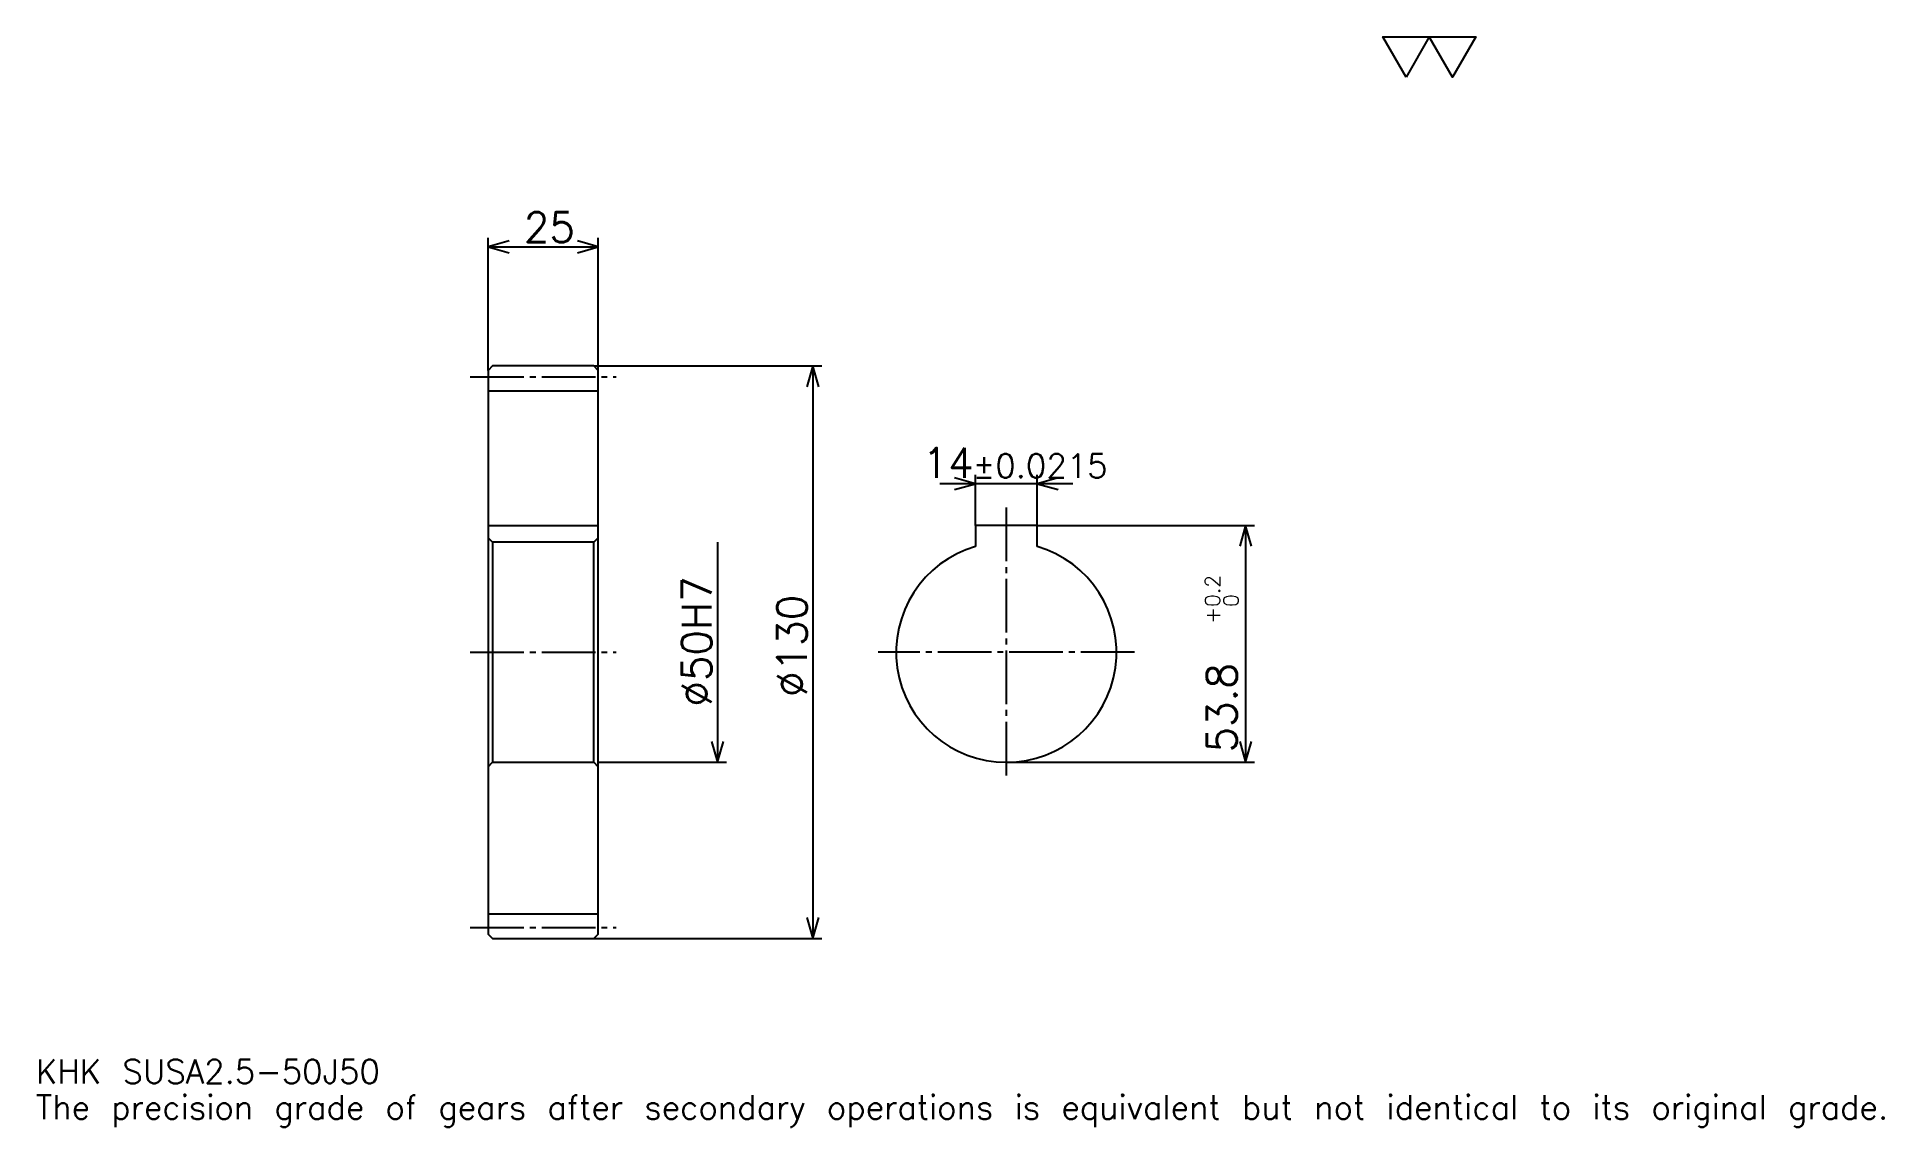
# Model space of a CAD drawing. Extents: x 14 to 433, y 5 to 252.
import ezdxf

# ---------------------------------------------------------------- set-up
doc = ezdxf.new("R2010")
doc.units = 0
doc.linetypes.add('DASHDOT', pattern=[16.222826, 12.16712, -1.351902, 1.351902, -1.351902])
doc.layers.get('0').update_dxf_attribs({"linetype": 'CONTINUOUS'})
doc.layers.add('DASHDOT', color=6, linetype='DASHDOT')
doc.styles.add('KANJI', font='TXT', dxfattribs={"bigfont": 'BIGFONT'})

msp = doc.modelspace()

# ---------------------------------------------------------------- linework, layer by layer
at = {"color": 5}
for p, q in [((116.153534, 177.775131), (116.153534, 206.841034)), ((141.153534, 177.775131), (141.153534, 206.841034)), ((116.153534, 204.813171), (141.153534, 204.813171)), ((116.153534, 176.775131), (116.153534, 177.775131)), ((140.153534, 177.775131), (141.153534, 177.775131)), ((141.153534, 177.775131), (191.849869, 177.775131)), ((141.153534, 176.775131), (141.153534, 177.775131)), ((189.822021, 177.775131), (189.822021, 47.775131)), ((248.860062, 151.038452), (218.637238, 151.038452)), ((226.748642, 141.575134), (226.748642, 153.066299)), ((240.748642, 141.575134), (240.748642, 153.066299)), ((240.748642, 141.575134), (290.093079, 141.575134)), ((288.065216, 141.575134), (288.065216, 87.775131)), ((168.191574, 137.775131), (168.191574, 87.775131)), ((141.153534, 87.775131), (170.219437, 87.775131)), ((233.748642, 87.775131), (290.093079, 87.775131)), ((140.153534, 47.775131), (141.153534, 47.775131)), ((141.153534, 47.775131), (191.849869, 47.775131))]:
    msp.add_line(p, q, dxfattribs=at)
at = {"color": 4}
for p, q in [((116.153534, 172.150131), (141.153534, 172.150131)), ((116.153534, 141.575134), (141.153534, 141.575134)), ((141.153534, 138.775131), (140.153534, 137.775131)), ((116.153534, 86.775131), (117.153534, 87.775131)), ((141.153534, 86.775131), (140.153534, 87.775131)), ((116.153534, 53.400131), (141.153534, 53.400131))]:
    msp.add_line(p, q, dxfattribs=at)
at = {"color": 7}
msp.add_lwpolyline([(324.456512, 243.342392), (319.184082, 252.481247), (340.273773, 252.481247), (335.001343, 243.342392), (329.728943, 252.481247), (324.456512, 243.342392)], dxfattribs=at)
at = {"color": 5}
for points in [[(120.885193, 206.16507), (116.153534, 204.813171), (120.885193, 203.461273)], [(136.421875, 203.461273), (141.153534, 204.813171), (136.421875, 206.16507)], [(191.17392, 173.043472), (189.822021, 177.775131), (188.470108, 173.043472)], [(222.016983, 149.686539), (226.748642, 151.038452), (222.016983, 152.39035)], [(245.480301, 152.39035), (240.748642, 151.038452), (245.480301, 149.686539)], [(289.417114, 136.843475), (288.065216, 141.575134), (286.713318, 136.843475)], [(166.839676, 92.50679), (168.191574, 87.775131), (169.543488, 92.50679)], [(286.713318, 92.50679), (288.065216, 87.775131), (289.417114, 92.50679)], [(188.470108, 52.50679), (189.822021, 47.775131), (191.17392, 52.50679)]]:
    msp.add_lwpolyline(points, dxfattribs=at)
at = {"color": 4}
for points in [[(116.153534, 86.775131), (116.153534, 48.775131), (117.153534, 47.775131), (140.153534, 47.775131), (141.153534, 48.775131), (141.153534, 176.775131), (140.153534, 177.775131), (117.153534, 177.775131), (116.153534, 176.775131), (116.153534, 86.775131)], [(116.153534, 138.775131), (117.153534, 137.775131), (117.153534, 87.775131), (140.153534, 87.775131), (140.153534, 137.775131), (117.153534, 137.775131)], [(240.748642, 136.775131), (240.748642, 141.575134), (226.748642, 141.575134), (226.748642, 136.775131)]]:
    msp.add_lwpolyline(points, dxfattribs=at)
msp.add_arc((233.748642, 112.775131), 25, 106.26020456, 73.73979544, dxfattribs=at)
at = {"layer": 'DASHDOT', "color": 7}
for p, q in [((112.097824, 175.275131), (145.209244, 175.275131)), ((233.748642, 145.630829), (233.748642, 83.719421)), ((112.097824, 112.775131), (145.209244, 112.775131)), ((262.804352, 112.775131), (204.692932, 112.775131)), ((112.097824, 50.275131), (145.209244, 50.275131))]:
    msp.add_line(p, q, dxfattribs=at)

# ---------------------------------------------------------------- texts
at = {"color": 7, "style": 'KANJI'}
for s, height, p in [('25', 6.759511, (124.25985, 205.894684)), ('14', 6.759511, (214.726044, 152.39035)), ('%%p0.0215', 5.407609, (226.148773, 152.39035)), ('KHK SUSA2.5-50J50', 5.407609, (13.519022, 14.870924)), ('The precision grade of gears after secondary operations is equivalent but not identical to its original grade.', 5.407609, (13.519022, 6.759511))]:
    msp.add_text(s, height=height, dxfattribs=at).set_placement(p)
for s, height, p in [('%%c50H7', 6.759511, (166.839676, 100.439026)), ('0.2', 3.379755, (282.252014, 123.064507)), ('%%c130', 6.759511, (188.470108, 102.635864)), ('+', 3.379755, (282.252014, 119.279182)), ('0', 3.379755, (286.442932, 123.064507)), ('53.8', 6.759511, (286.037354, 90.021347))]:
    msp.add_text(s, height=height, rotation=90, dxfattribs=at).set_placement(p)

doc.saveas('drawing.dxf')
